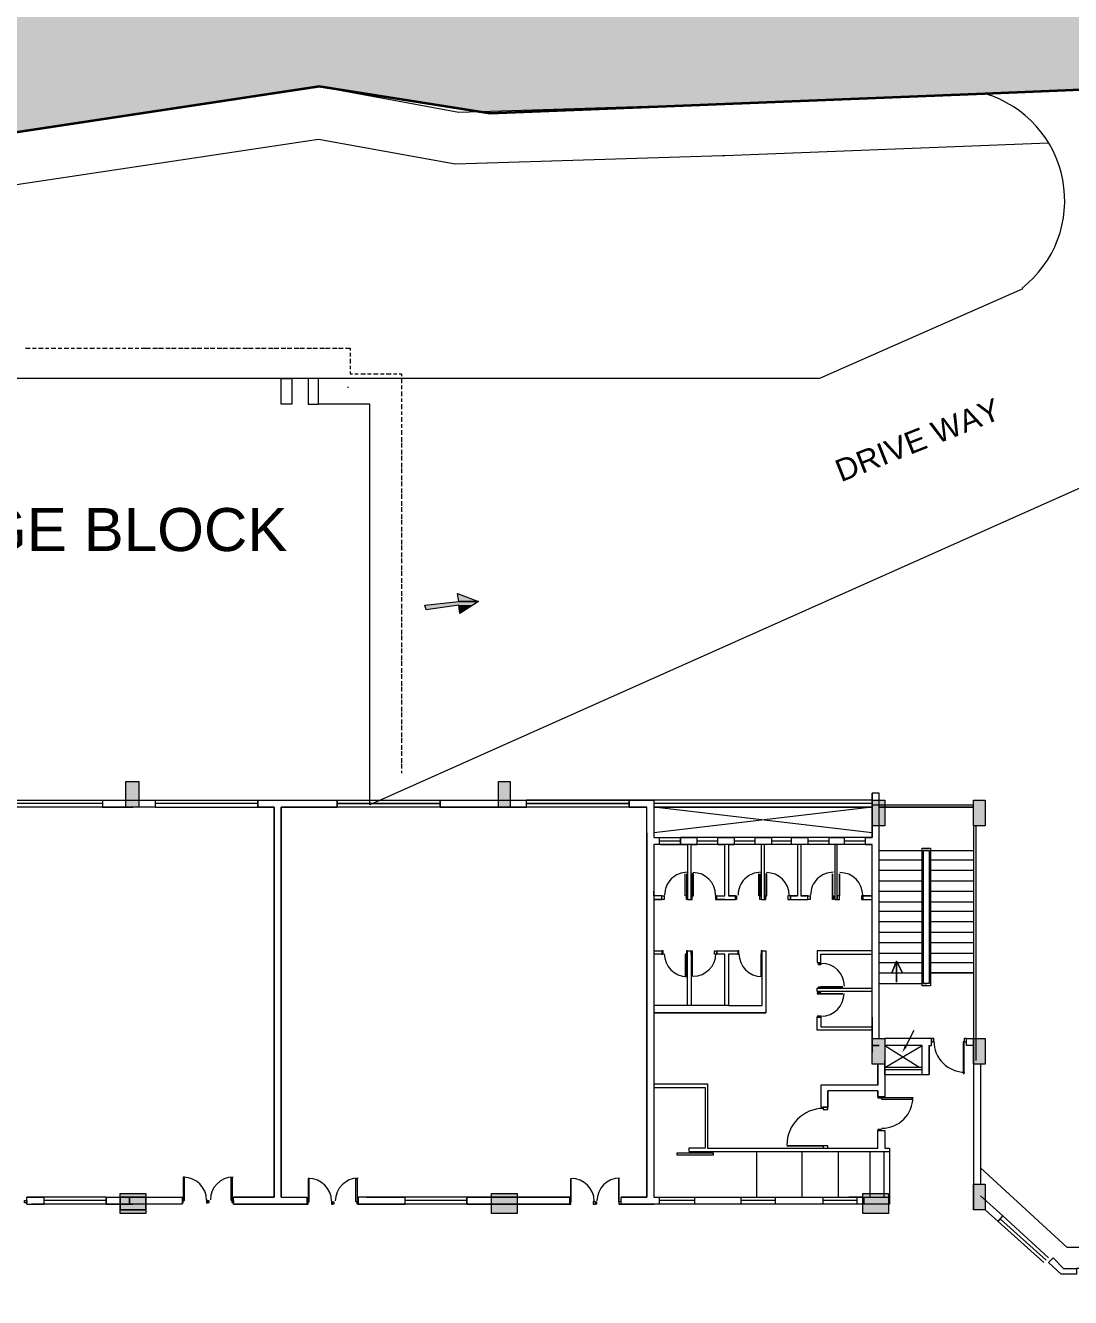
# Model space of a CAD drawing. Header units: inches. Extents: x 1969 to 240164, y 1364 to 46451.
# Drawn here: x 25267 to 28318, y 20214 to 23928 of the extents above; entities that cross this region are included whole.
import ezdxf

# ---------------------------------------------------------------- set-up
doc = ezdxf.new("R2010")
doc.units = ezdxf.units.IN
doc.header["$MEASUREMENT"] = 0
for name, color, linetype in [('PDF_0', 7, 'Continuous'), ('PDF_foot path', 7, 'Continuous'), ('PDF_HAT', 7, 'Continuous'), ('PDF_INTERNAL ROAD', 7, 'Continuous'), ('PDF_TEXT', 7, 'Continuous'), ('PDF_thin ha', 7, 'Continuous'), ('PDF_TXT', 7, 'Continuous'), ('PDF_Wall', 7, 'Continuous')]:
    doc.layers.add(name, color=color, linetype=linetype)
doc.styles.add('PDF Swiss721BT-LightExtended', font='arial.ttf')

msp = doc.modelspace()

# ---------------------------------------------------------------- hatches: boundary and pattern name
at = {"true_color": 0xfecc66}
h = msp.add_hatch(color=31, dxfattribs=at)
h.dxf.hatch_style = 1
h.paths.add_polyline_path([(40008.3, 27445.2), (39953.1, 27576.4), (40565.8, 27834.4), (40621, 27703.3)])
h.paths.add_polyline_path([(40577.6, 27598.8), (40632.8, 27467.6), (40233.2, 27299.2), (40178, 27430.4)])
edge = h.paths.add_edge_path()
edge.add_line((23706.6, 23889.3), (23706.6, 23685.7))
edge.add_line((23706.6, 23685.7), (21592.3, 23685.7))
edge.add_arc((21564.1, 23607.1), 83.5, 70.25, 109.75)
edge.add_line((21535.9, 23685.7), (21474.3, 23685.7))
edge.add_line((21474.3, 23685.7), (21474.3, 23889.3))
edge.add_line((21474.3, 23889.3), (23706.6, 23889.3))
h.paths.add_polyline_path([(40196.6, 27136.6), (40128.6, 27004), (40083.8, 26760.5), (40108.3, 26579.1), (40179.2, 26411.1), (44054.9, 22879.7), (47494.3, 21707.1), (47774.4, 21648.7), (48167.3, 21655.3), (48593.7, 21785.4), (48790.3, 21898.1), (49229.2, 22267.9), (50678.1, 23493.2), (50859.2, 23699.7), (50983, 23900), (51090.8, 24169.8), (51148, 24487.9), (51993.8, 24488.6), (52290.4, 24048.9), (50849.8, 22717.9), (50714.5, 22526.6), (50622.5, 22254.5), (50606.5, 21925.5), (50606.5, 20998.1), (50696.2, 20675.3), (50766.7, 20544.7), (50964.4, 20319.7), (51058.4, 20250.3), (51196.7, 20206.5), (51389.7, 20233.1), (51523.7, 20325.3), (51622.3, 20503.8), (51622.3, 20773.7), (53221, 20773.7), (53221, 20166.3), (53323.2, 20166.3), (53323.2, 19249.4), (51850.7, 19249.4), (48876.6, 20483.8), (45963.5, 21489.1), (43693.6, 22262.7), (41571.7, 24195.4), (39950.9, 25674.8), (39044.1, 26554.3), (38079.5, 27215.6), (35857, 26162.3), (34994.2, 24093.5), (32860.7, 23926.1), (31214.3, 23858), (28068.1, 23728.3), (26623.6, 23670.7), (26125.1, 23748.9), (24768.5, 23544.4), (23827.6, 23544.4), (23273.3, 23447.3), (21482.5, 23346.7), (20701.9, 23346.7), (19975.8, 23179.6), (18647.9, 23098.7), (18526, 23021.2), (18458.9, 22934.2), (16811.9, 22382), (14065.1, 22382), (10291.7, 22150.2), (10399.9, 23009.2), (14054.9, 23234.2), (16268.8, 23125.1), (16401.4, 23136.9), (16539.8, 23172.8), (17389.5, 23514.9), (18148.7, 23728.4), (18898.7, 23820.5), (19842.9, 23871.6), (20739.4, 24014.8), (22123.3, 24079.5), (22770.9, 24079.5), (23779.9, 24246.6), (24703.7, 24246.6), (25375.2, 24342), (26135.3, 24457.9), (26581.9, 24376.1), (27205.7, 24393.1), (34200.4, 24679.5), (34926.4, 26329.3), (38395.3, 28029.7), (39197.5, 27689.4), (39688.1, 27614.9), (39863, 27631.6), (40107.6, 27695.3), (40153.2, 27713), (40296.7, 27791.6), (40552.7, 27873.4), (40725.6, 27893.1), (40799.6, 27443.2), (40565.9, 27413.6), (40402.5, 27338.4), (40299.1, 27258.4)])

# ---------------------------------------------------------------- linework, layer by layer
at = {"lineweight": 35}
msp.add_lwpolyline([(38079.5, 27215.6), (35857, 26162.3), (34994.2, 24093.5), (32860.7, 23926.1), (31214.3, 23858), (28068.1, 23728.3), (26623.6, 23670.7), (26125.1, 23748.9), (24768.5, 23544.4), (23827.6, 23544.4), (23273.3, 23447.3), (21482.5, 23346.7), (20701.9, 23346.7), (19975.8, 23179.6), (18647.9, 23098.7), (18526, 23021.2), (18458.9, 22934.2), (16811.9, 22382), (14065.1, 22382), (10291.7, 22150.2), (10397.3, 22988.8)], dxfattribs=at)
msp.add_lwpolyline([(38081, 27215.2), (35858.5, 26161.9), (34995.7, 24093.1), (32862.3, 23925.8), (31215.9, 23857.6), (28069.6, 23727.9), (26625.2, 23670.3), (26126.6, 23748.5), (24770, 23544), (23829.2, 23544), (23274.9, 23446.9), (21484, 23346.3), (20703.4, 23346.3), (19977.3, 23179.3), (18649.5, 23098.3), (18527.5, 23020.8), (18460.5, 22933.9), (16813.4, 22381.7), (14066.6, 22381.7), (10293.2, 22149.9), (10398.9, 22988.4)])
at = {"layer": 'PDF_0', "lineweight": 0}
for points in [[(27963.9, 23574.7), (27963.9, 23574.7)], [(26208.5, 22872.5), (26208.5, 22869.1)], [(25035.9, 21665.8), (25192.7, 21665.8), (25492.6, 21665.8), (25646, 21665.8), (25946, 21665.8), (25946, 21645.4), (25952.8, 21645.4)], [(25492.6, 21665.8), (25492.6, 21645.4), (25192.7, 21645.4), (25104, 21645.4), (25192.7, 21645.4), (25104, 21645.4)], [(25492.6, 21655.6), (25192.7, 21655.6)], [(25646, 21665.8), (25646, 21645.4), (25946, 21645.4), (25946, 21665.8), (26177.8, 21665.8), (26477.7, 21665.8), (26682.3, 21665.8)], [(25946, 21655.6), (25646, 21655.6)], [(26177.8, 21665.8), (26177.8, 21645.4), (26014.2, 21645.4), (26014.2, 20506.9), (26089.2, 20506.9), (26089.2, 20486.4), (25874.4, 20486.4), (26089.2, 20486.4), (25874.4, 20486.4), (26089.2, 20486.4), (25874.4, 20486.4), (25874.4, 20506.9), (25993.7, 20506.9), (25993.7, 21645.4), (25946, 21645.4), (25993.7, 21645.4), (25993.7, 20506.9), (25993.7, 21645.4), (25993.7, 20506.9), (25993.7, 21645.4), (25993.7, 20506.9), (25993.7, 21645.4), (25993.7, 20506.9), (25993.7, 21645.4), (25993.7, 20506.9), (25874.4, 20506.9), (25993.7, 20506.9), (25874.4, 20506.9)], [(25946, 21665.8), (25946, 21645.4), (25946, 21665.8), (25952.8, 21665.8)], [(26014.2, 21645.4), (26014.2, 20506.9), (26014.2, 21645.4), (26014.2, 20506.9), (26014.2, 21645.4), (26177.8, 21645.4), (26014.2, 21645.4), (26177.8, 21645.4), (26177.8, 21665.8), (26477.7, 21665.8), (26477.7, 21645.4), (26477.7, 21665.8), (26477.7, 21645.4), (26477.7, 21665.8), (26730, 21665.8), (27030, 21665.8), (27101.5, 21665.8), (27101.5, 21556.7), (27118.6, 21556.7), (27179.9, 21556.7)], [(26730, 21645.4), (26730, 21665.8)], [(26730, 21645.4), (26730, 21665.8)], [(27030, 21665.8), (26730, 21665.8)], [(26730, 21645.4), (26730, 21665.8)], [(26730, 21645.4), (26730, 21665.8)], [(27070.9, 21665.8), (27030, 21665.8), (27101.5, 21665.8), (27030, 21665.8), (27101.5, 21665.8), (27030, 21665.8), (27033.4, 21665.8)], [(27030, 21645.4), (27030, 21665.8)], [(27030, 21645.4), (27030, 21665.8)], [(27030, 21645.4), (27030, 21665.8)], [(27030, 21645.4), (27030, 21665.8)], [(27030, 21645.4), (27030, 21665.8)], [(27030, 21645.4), (27030, 21665.8)], [(27759.4, 21590.8), (27759.4, 21686.3), (27739, 21686.3), (27739, 21590.8), (27739, 21665.8), (27101.5, 21665.8)], [(27739, 21655.6), (27101.5, 21655.6)], [(27739, 21665.8), (27739, 21590.8), (27739, 21686.3)], [(27739, 21652.2), (27759.4, 21652.2), (28035.5, 21652.2)], [(25646, 21645.4), (25492.6, 21645.4), (25581.3, 21645.4)], [(26477.7, 21645.4), (26177.8, 21645.4)], [(26477.7, 21645.4), (26177.8, 21645.4)], [(26477.7, 21645.4), (26730, 21645.4)], [(26477.7, 21645.4), (26730, 21645.4)], [(26477.7, 21645.4), (26730, 21645.4)], [(26477.7, 21645.4), (26730, 21645.4)], [(26477.7, 21645.4), (26730, 21645.4)], [(26477.7, 21645.4), (26730, 21645.4)], [(27030, 21645.4), (26730, 21645.4)], [(27030, 21645.4), (26730, 21645.4)], [(27030, 21645.4), (27070.9, 21645.4)], [(27030, 21645.4), (27070.9, 21645.4)], [(27030, 21645.4), (27081.1, 21645.4)], [(27030, 21645.4), (27081.1, 21645.4)], [(27030, 21645.4), (27081.1, 21645.4)], [(27030, 21645.4), (27081.1, 21645.4)], [(27030, 21645.4), (27081.1, 21645.4)], [(27030, 21645.4), (27081.1, 21645.4)], [(27030, 21645.4), (27081.1, 21645.4)], [(27030, 21645.4), (27081.1, 21645.4)], [(27030, 21645.4), (27033.4, 21645.4)], [(27036.8, 21645.4), (27081.1, 21645.4)], [(27036.8, 21645.4), (27081.1, 21645.4)], [(27036.8, 21645.4), (27081.1, 21645.4)], [(27036.8, 21645.4), (27081.1, 21645.4)], [(27036.8, 21645.4), (27081.1, 21645.4)], [(27036.8, 21645.4), (27081.1, 21645.4)], [(27036.8, 21645.4), (27081.1, 21645.4)], [(27036.8, 21645.4), (27081.1, 21645.4)], [(27036.8, 21645.4), (27081.1, 21645.4)], [(27036.8, 21645.4), (27081.1, 21645.4)], [(27036.8, 21645.4), (27081.1, 21645.4)], [(27036.8, 21645.4), (27081.1, 21645.4)], [(27036.8, 21645.4), (27081.1, 21645.4)], [(27036.8, 21645.4), (27081.1, 21645.4)], [(27036.8, 21645.4), (27081.1, 21645.4)], [(27036.8, 21645.4), (27081.1, 21645.4)], [(27036.8, 21645.4), (27081.1, 21645.4)], [(27036.8, 21645.4), (27081.1, 21645.4)], [(27036.8, 21645.4), (27081.1, 21645.4)], [(27036.8, 21645.4), (27081.1, 21645.4)], [(27036.8, 21645.4), (27081.1, 21645.4)], [(27036.8, 21645.4), (27081.1, 21645.4)], [(27036.8, 21645.4), (27081.1, 21645.4)], [(27036.8, 21645.4), (27081.1, 21645.4)], [(27036.8, 21645.4), (27081.1, 21645.4)], [(27036.8, 21645.4), (27081.1, 21645.4)], [(27036.8, 21645.4), (27081.1, 21645.4)], [(27036.8, 21645.4), (27081.1, 21645.4)], [(27081.1, 20506.9), (27081.1, 21645.4)], [(27101.5, 21645.4), (27725.3, 21645.4)], [(27739, 21570.4), (27101.5, 21645.4), (27725.3, 21645.4), (27101.5, 21645.4), (27725.3, 21645.4), (27101.5, 21645.4), (27725.3, 21645.4), (27101.5, 21645.4), (27739, 21645.4), (27101.5, 21645.4), (27739, 21645.4), (27101.5, 21645.4), (27725.3, 21645.4), (27101.5, 21645.4), (27725.3, 21645.4), (27101.5, 21645.4), (27725.3, 21645.4), (27101.5, 21645.4), (27739, 21645.4), (27101.5, 21645.4), (27725.3, 21645.4), (27101.5, 21645.4), (27725.3, 21645.4), (27101.5, 21645.4), (27725.3, 21645.4), (27101.5, 21645.4), (27739, 21645.4), (27739, 21556.7), (27718.5, 21556.7), (27739, 21556.7), (27739, 21645.4), (27101.5, 21570.4)], [(27101.5, 21645.4), (27725.3, 21645.4)], [(27101.5, 21645.4), (27725.3, 21645.4)], [(27101.5, 21645.4), (27725.3, 21645.4)], [(27759.4, 20970.4), (27759.4, 21645.4), (28035.5, 21645.4), (27759.4, 21645.4), (28035.5, 21645.4)], [(28035.5, 21590.8), (28035.5, 20905.7), (28035.5, 20469.4)], [(28042.3, 21590.8), (28042.3, 20905.7)], [(27081.1, 21570.4), (27081.1, 20506.9)], [(27081.1, 20506.9), (27081.1, 21570.4)], [(27081.1, 20506.9), (27081.1, 21570.4)], [(27081.1, 20506.9), (27081.1, 21570.4)], [(27081.1, 21570.4), (27081.1, 20506.9)], [(27081.1, 20506.9), (27081.1, 21570.4)], [(27081.1, 20506.9), (27081.1, 21570.4)], [(27081.1, 20506.9), (27081.1, 21570.4)], [(27081.1, 21570.4), (27081.1, 20653.4)], [(27081.1, 20653.4), (27081.1, 21570.4)], [(27081.1, 20653.4), (27081.1, 21570.4)], [(27081.1, 20653.4), (27081.1, 21570.4)], [(27081.1, 20506.9), (27081.1, 21570.4)], [(27081.1, 20506.9), (27081.1, 21570.4)], [(27081.1, 21570.4), (27081.1, 20506.9)], [(27081.1, 20506.9), (27081.1, 21570.4)], [(27721.9, 21556.7), (27718.5, 21556.7), (27718.5, 21536.3), (27118.6, 21536.3), (27101.5, 21536.3), (27101.5, 20506.9), (27664, 20506.9)], [(27122, 21536.3), (27179.9, 21536.3), (27118.6, 21536.3), (27118.6, 21556.7)], [(27179.9, 21546.5), (27118.6, 21546.5)], [(27289, 21556.7), (27227.7, 21556.7), (27179.9, 21556.7), (27227.7, 21556.7), (27179.9, 21556.7), (27227.7, 21556.7), (27227.7, 21536.3), (27210.6, 21536.3), (27227.7, 21536.3)], [(27179.9, 21556.7), (27179.9, 21556.7)], [(27179.9, 21556.7), (27179.9, 21556.7)], [(27289, 21546.5), (27227.7, 21546.5)], [(27289, 21536.3), (27289, 21556.7), (27292.4, 21556.7)], [(27398.1, 21556.7), (27336.7, 21556.7)], [(27336.7, 21556.7), (27336.7, 21536.3)], [(27398.1, 21546.5), (27336.7, 21546.5)], [(27398.1, 21536.3), (27398.1, 21556.7), (27401.5, 21556.7)], [(27503.8, 21556.7), (27445.8, 21556.7), (27445.8, 21536.3)], [(27503.8, 21546.5), (27445.8, 21546.5)], [(27503.8, 21536.3), (27503.8, 21556.7), (27507.2, 21556.7)], [(27612.8, 21556.7), (27551.5, 21556.7)], [(27551.5, 21556.7), (27551.5, 21536.3)], [(27612.8, 21546.5), (27551.5, 21546.5)], [(27612.8, 21556.7), (27612.8, 21556.7)], [(27612.8, 21556.7), (27612.8, 21536.3)], [(27718.5, 21556.7), (27657.2, 21556.7), (27657.2, 21536.3)], [(27718.5, 21546.5), (27657.2, 21546.5)], [(27122, 21532.9), (27122, 21532.9)], [(27200.4, 21536.3), (27200.4, 21376.1), (27210.6, 21376.1), (27210.6, 21536.3)], [(27309.5, 21376.1), (27285.6, 21376.1), (27285.6, 21386.3), (27309.5, 21386.3), (27309.5, 21536.3)], [(27319.7, 21536.3), (27319.7, 21386.3)], [(27415.1, 21536.3), (27415.1, 21376.1), (27425.4, 21376.1), (27425.4, 21536.3)], [(27520.8, 21536.3), (27520.8, 21386.3)], [(27531, 21536.3), (27531, 21386.3)], [(27629.9, 21536.3), (27629.9, 21376.1), (27636.7, 21376.1), (27636.7, 21536.3)], [(27739, 20929.5), (27739, 21536.3)], [(27759.4, 21519.2), (27885.5, 21519.2)], [(27906, 21519.2), (27889, 21519.2), (27906, 21519.2), (27889, 21519.2), (27906, 21519.2), (27906, 21130.7), (27889, 21130.7), (27899.2, 21130.7)], [(27906, 21130.7), (27889, 21130.7), (27889, 21519.2)], [(27909.4, 21519.2), (28035.5, 21519.2)], [(27759.4, 21492), (27885.5, 21492)], [(27906, 21492), (27906, 21492)], [(27909.4, 21492), (28035.5, 21492)], [(27197, 21451.1), (27197, 21386.3), (27193.6, 21386.3), (27193.6, 21451.1)], [(27411.7, 21451.1), (27411.7, 21386.3), (27408.3, 21386.3), (27408.3, 21451.1)], [(27643.5, 21386.3), (27643.5, 21451.1), (27643.5, 21386.3)], [(27759.4, 21461.3), (27885.5, 21461.3)], [(27759.4, 21430.6), (27885.5, 21430.6)], [(27889, 21461.3), (27889, 21461.3)], [(27889, 21430.6), (27889, 21430.6)], [(27906, 21461.3), (27906, 21461.3)], [(27906, 21430.6), (27906, 21430.6)], [(27909.4, 21461.3), (28035.5, 21461.3)], [(27909.4, 21430.6), (28035.5, 21430.6)], [(27125.4, 21376.1), (27101.5, 21376.1), (27125.4, 21376.1), (27125.4, 21386.3), (27132.2, 21386.3), (27132.2, 21376.1), (27125.4, 21376.1), (27125.4, 21386.3), (27101.5, 21386.3), (27101.5, 21399.9)], [(27759.4, 21399.9), (27885.5, 21399.9)], [(27889, 21399.9), (27889, 21399.9)], [(27906, 21399.9), (27906, 21399.9)], [(27909.4, 21399.9), (28035.5, 21399.9)], [(27285.6, 21376.1), (27340.2, 21376.1), (27340.2, 21386.3)], [(27500.4, 21386.3), (27500.4, 21376.1), (27551.5, 21376.1), (27551.5, 21386.3)], [(27623.1, 21386.3), (27623.1, 21386.3)], [(27643.5, 21386.3), (27643.5, 21386.3)], [(27711.7, 21386.3), (27711.7, 21376.1), (27739, 21376.1)], [(27759.4, 21369.3), (27885.5, 21369.3)], [(27889, 21369.3), (27889, 21369.3)], [(27906, 21369.3), (27906, 21369.3)], [(27909.4, 21369.3), (28035.5, 21369.3)], [(27759.4, 21342), (27885.5, 21342)], [(27889, 21342), (27889, 21342)], [(27906, 21342), (27906, 21342)], [(27909.4, 21342), (28035.5, 21342)], [(27759.4, 21311.3), (27885.5, 21311.3)], [(27759.4, 21280.6), (27885.5, 21280.6)], [(27889, 21311.3), (27889, 21311.3)], [(27889, 21280.6), (27889, 21280.6)], [(27906, 21311.3), (27906, 21311.3)], [(27906, 21280.6), (27906, 21280.6)], [(27909.4, 21311.3), (28035.5, 21311.3)], [(27909.4, 21280.6), (28035.5, 21280.6)], [(27759.4, 21250), (27885.5, 21250)], [(27889, 21250), (27889, 21250)], [(27906, 21250), (27906, 21250)], [(27909.4, 21250), (28035.5, 21250)], [(27101.5, 21226.1), (27125.4, 21226.1), (27125.4, 21215.9), (27101.5, 21215.9)], [(27200.4, 21065.9), (27200.4, 21226.1), (27210.6, 21226.1), (27210.6, 21065.9)], [(27214, 21215.9), (27214, 21215.9)], [(27309.5, 21065.9), (27309.5, 21215.9), (27285.6, 21215.9), (27285.6, 21226.1), (27319.7, 21226.1)], [(27309.5, 21226.1), (27347, 21226.1), (27347, 21215.9), (27319.7, 21215.9), (27319.7, 21065.9), (27418.6, 21065.9), (27418.6, 21226.1), (27428.8, 21226.1), (27428.8, 21045.4)], [(27415.1, 21215.9), (27415.1, 21215.9)], [(27415.1, 21215.9), (27415.1, 21151.1), (27415.1, 21215.9)], [(27739, 21226.1), (27578.8, 21226.1), (27578.8, 21192), (27589, 21192), (27589, 21215.9), (27739, 21215.9)], [(27759.4, 21219.3), (27885.5, 21219.3)], [(27889, 21219.3), (27889, 21219.3)], [(27906, 21219.3), (27906, 21219.3)], [(27909.4, 21219.3), (28035.5, 21219.3)], [(27759.4, 21192), (27885.5, 21192)], [(27889, 21192), (27889, 21192)], [(27906, 21192), (27906, 21192)], [(27909.4, 21192), (28035.5, 21192)], [(27759.4, 21161.3), (27885.5, 21161.3)], [(27889, 21161.3), (27889, 21161.3)], [(27906, 21161.3), (27906, 21161.3)], [(27906, 21161.3), (27906, 21161.3)], [(27739, 21106.8), (27578.8, 21106.8), (27578.8, 21117), (27739, 21117)], [(27589, 21120.4), (27589, 21120.4)], [(27589, 21100), (27589, 21100)], [(27589, 21100), (27653.8, 21100), (27589, 21100)], [(27759.4, 21130.7), (27885.5, 21130.7)], [(27889, 21130.7), (27889, 21130.7)], [(27319.7, 21065.9), (27101.5, 21065.9)], [(27739, 20994.3), (27578.8, 20994.3), (27578.8, 21031.8), (27589, 21031.8), (27589, 21004.5), (27739, 21004.5)], [(27739, 20929.5), (27739, 21031.8)], [(27837.8, 20946.6), (27861.7, 20994.3)], [(27759.4, 20950), (27739, 20950)], [(27906, 20950), (27906, 20864.8), (27906, 20950), (27912.8, 20950), (27912.8, 20970.4), (27885.5, 20970.4), (27776.5, 20970.4), (27776.5, 20864.8), (27906, 20864.8)], [(27885.5, 20864.8), (27885.5, 20950), (27776.5, 20950), (27878.7, 20885.2)], [(27885.5, 20885.2), (27776.5, 20885.2), (27885.5, 20950)], [(28035.5, 20950), (28015.1, 20950), (28015.1, 20970.4), (28069.6, 20970.4)], [(27756, 20895.5), (27756, 20834.1), (27589, 20834.1), (27589, 20769.3), (27609.4, 20769.3), (27609.4, 20817.1)], [(27885.5, 20878.4), (27776.5, 20878.4), (27776.5, 20800), (27756, 20800), (27756, 20817.1), (27609.4, 20817.1), (27609.4, 20769.3)], [(28056, 20895.5), (28056, 20544.4)], [(27101.5, 20837.5), (27258.3, 20837.5), (27258.3, 20650), (27756, 20650), (27756, 20701.2), (27776.5, 20701.2), (27776.5, 20650), (27790.1, 20650), (27790.1, 20639.8), (27790.1, 20506.9), (27790.1, 20486.4), (27081.1, 20486.4)], [(27101.5, 20827.3), (27251.5, 20827.3), (27251.5, 20650), (27203.8, 20650), (27203.8, 20639.8), (27790.1, 20639.8)], [(27081.1, 20653.4), (27081.1, 20506.9)], [(27081.1, 20653.4), (27081.1, 20506.9)], [(27595.8, 20656.8), (27490.1, 20656.8), (27595.8, 20656.8)], [(27595.8, 20656.8), (27595.8, 20656.8)], [(27776.5, 20667.1), (27776.5, 20656.8)], [(27401.5, 20639.8), (27401.5, 20506.9)], [(27534.4, 20639.8), (27534.4, 20506.9)], [(27640.1, 20639.8), (27640.1, 20506.9)], [(27732.2, 20639.8), (27732.2, 20506.9)], [(27773.1, 20639.8), (27773.1, 20506.9)], [(28485.5, 20561.4), (28485.5, 20360.3), (28308.2, 20360.3), (28056, 20592.1)], [(26859.5, 20493.2), (26859.5, 20561.4), (26859.5, 20493.2)], [(25271.1, 20506.9), (25322.2, 20506.9)], [(25271.1, 20486.4), (25271.1, 20506.9)], [(25322.2, 20486.4), (25322.2, 20506.9)], [(25502.9, 20506.9), (25322.2, 20506.9)], [(25502.9, 20506.9), (25502.9, 20486.4), (25502.9, 20506.9), (25724.4, 20506.9), (25724.4, 20486.4), (25502.9, 20486.4), (25543.8, 20486.4)], [(26859.5, 20506.9), (26556.1, 20506.9), (26856.1, 20506.9), (26856.1, 20486.4), (26556.1, 20486.4), (26856.1, 20486.4), (26556.1, 20486.4), (26856.1, 20486.4), (26556.1, 20486.4), (26856.1, 20486.4), (26556.1, 20486.4), (26556.1, 20506.9), (26556.1, 20486.4), (26375.5, 20486.4), (26375.5, 20506.9), (26239.1, 20506.9), (26239.1, 20486.4), (26375.5, 20486.4), (26239.1, 20486.4), (26375.5, 20486.4), (26239.1, 20486.4), (26375.5, 20486.4)], [(26556.1, 20506.9), (26375.5, 20506.9)], [(27006.1, 20486.4), (27006.1, 20493.2), (26999.3, 20493.2), (26999.3, 20486.4), (27006.1, 20486.4), (27006.1, 20506.9), (27081.1, 20506.9), (27006.1, 20506.9), (27070.9, 20506.9)], [(27101.5, 20506.9), (27251.5, 20506.9)], [(27268.6, 20506.9), (27790.1, 20506.9)], [(27670.8, 20506.9), (27711.7, 20506.9)], [(27715.1, 20506.9), (27715.1, 20486.4)], [(28253.7, 20329.6), (28120.7, 20452.3), (28056, 20510.3)], [(25271.1, 20486.4), (25322.2, 20486.4)], [(25502.9, 20496.6), (25322.2, 20496.6)], [(25502.9, 20486.4), (25322.2, 20486.4)], [(26556.1, 20496.6), (26375.5, 20496.6)], [(26702.7, 20486.4), (26856.1, 20486.4)], [(26702.7, 20486.4), (26856.1, 20486.4)], [(26859.5, 20493.2), (26859.5, 20493.2)], [(26999.3, 20493.2), (26999.3, 20493.2)], [(27006.1, 20486.4), (27070.9, 20486.4)], [(27006.1, 20486.4), (27101.5, 20486.4)], [(27006.1, 20486.4), (27101.5, 20486.4)], [(27006.1, 20486.4), (27101.5, 20486.4)], [(27711.7, 20486.4), (27070.9, 20486.4)], [(27220.8, 20496.6), (27118.6, 20496.6)], [(27456, 20496.6), (27357.2, 20496.6)], [(27694.7, 20496.6), (27595.8, 20496.6)], [(28240, 20316), (28107.1, 20435.3), (28069.6, 20469.4)], [(28107.1, 20435.3), (28120.7, 20452.3)], [(28246.9, 20322.8), (28113.9, 20442.1)], [(28516.2, 20298.9), (28335.5, 20298.9), (28335.5, 20281.9), (28291.2, 20281.9), (28253.7, 20316), (28267.3, 20329.6), (28298, 20298.9), (28335.5, 20298.9)]]:
    msp.add_lwpolyline(points, dxfattribs=at)
for points in [[(25598.3, 21645.4), (25560.8, 21645.4), (25560.8, 21720.4), (25598.3, 21720.4)], [(26682.3, 21645.4), (26648.2, 21645.4), (26648.2, 21720.4), (26682.3, 21720.4)], [(26177.8, 21655.6), (26477.7, 21655.6)], [(26730, 21655.6), (27030, 21655.6)], [(27030, 21665.8), (27030, 21645.4)], [(27739, 21686.3), (27739, 21590.8), (27739, 21665.8), (27739, 21590.8)], [(27739, 21686.3), (27739, 21590.8), (27739, 21665.8), (27739, 21590.8)], [(27776.5, 21590.8), (27739, 21590.8), (27739, 21665.8), (27776.5, 21665.8)], [(28069.6, 21590.8), (28035.5, 21590.8), (28035.5, 21665.8), (28069.6, 21665.8)], [(25581.3, 21645.4), (25492.6, 21645.4)], [(25993.7, 21645.4), (25946, 21645.4)], [(26730, 21645.4), (26477.7, 21645.4)], [(27081.1, 21645.4), (27030, 21645.4)], [(27081.1, 21645.4), (27030, 21645.4)], [(27070.9, 21645.4), (27030, 21645.4)], [(27081.1, 21645.4), (27036.8, 21645.4)], [(27081.1, 21645.4), (27036.8, 21645.4)], [(27725.3, 21645.4), (27101.5, 21645.4)], [(27081.1, 21570.4), (27081.1, 20653.4)], [(27081.1, 21570.4), (27081.1, 20653.4)], [(27081.1, 21570.4), (27081.1, 20506.9)], [(27179.9, 21536.3), (27179.9, 21556.7)], [(27336.7, 21556.7), (27289, 21556.7)], [(27336.7, 21556.7), (27289, 21556.7)], [(27445.8, 21556.7), (27398.1, 21556.7)], [(27445.8, 21556.7), (27398.1, 21556.7)], [(27551.5, 21556.7), (27503.8, 21556.7)], [(27551.5, 21556.7), (27503.8, 21556.7)], [(27657.2, 21556.7), (27612.8, 21556.7)], [(27657.2, 21556.7), (27612.8, 21556.7)], [(27739, 21556.7), (27718.5, 21556.7)], [(27200.4, 21536.3), (27179.9, 21536.3)], [(27309.5, 21536.3), (27289, 21536.3)], [(27336.7, 21536.3), (27319.7, 21536.3)], [(27739, 21536.3), (27718.5, 21536.3)], [(27885.5, 21526.1), (27909.4, 21526.1), (27909.4, 21123.8), (27885.5, 21123.8)], [(27889, 21519.2), (27906, 21519.2)], [(27214, 21386.3), (27217.4, 21386.3), (27217.4, 21451.1), (27214, 21451.1)], [(27428.8, 21386.3), (27432.2, 21386.3), (27432.2, 21451.1), (27428.8, 21451.1)], [(27623.1, 21386.3), (27623.1, 21451.1)], [(27200.4, 21376.1), (27197, 21376.1), (27197, 21386.3), (27200.4, 21386.3)], [(27210.6, 21376.1), (27214, 21376.1), (27214, 21386.3), (27210.6, 21386.3)], [(27282.2, 21376.1), (27285.6, 21376.1), (27285.6, 21386.3), (27282.2, 21386.3)], [(27343.6, 21376.1), (27340.2, 21376.1), (27340.2, 21386.3), (27319.7, 21386.3), (27340.2, 21386.3), (27343.6, 21386.3)], [(27415.1, 21376.1), (27411.7, 21376.1), (27411.7, 21386.3), (27415.1, 21386.3)], [(27425.4, 21376.1), (27428.8, 21376.1), (27428.8, 21386.3), (27425.4, 21386.3)], [(27493.5, 21376.1), (27500.4, 21376.1), (27500.4, 21386.3), (27493.5, 21386.3)], [(27520.8, 21386.3), (27500.4, 21386.3)], [(27551.5, 21376.1), (27551.5, 21386.3), (27531, 21386.3), (27551.5, 21386.3), (27558.3, 21386.3), (27558.3, 21376.1)], [(27626.5, 21376.1), (27623.1, 21376.1), (27623.1, 21386.3), (27626.5, 21386.3)], [(27636.7, 21376.1), (27643.5, 21376.1), (27643.5, 21386.3), (27636.7, 21386.3)], [(27708.3, 21376.1), (27711.7, 21376.1), (27711.7, 21386.3), (27708.3, 21386.3)], [(27739, 21386.3), (27711.7, 21386.3)], [(27128.8, 21226.1), (27125.4, 21226.1), (27125.4, 21215.9), (27128.8, 21215.9)], [(27197, 21215.9), (27193.6, 21215.9), (27193.6, 21151.1), (27197, 21151.1)], [(27200.4, 21226.1), (27197, 21226.1), (27197, 21215.9), (27200.4, 21215.9)], [(27210.6, 21226.1), (27214, 21226.1), (27214, 21215.9), (27210.6, 21215.9)], [(27214, 21215.9), (27214, 21151.1)], [(27278.8, 21226.1), (27285.6, 21226.1), (27285.6, 21215.9), (27278.8, 21215.9)], [(27350.4, 21226.1), (27347, 21226.1), (27347, 21215.9), (27350.4, 21215.9)], [(27418.6, 21226.1), (27415.1, 21226.1), (27415.1, 21215.9), (27418.6, 21215.9)], [(27582.2, 21185.2), (27582.2, 21188.6), (27589, 21188.6), (27589, 21185.2)], [(27810.6, 21195.4), (27810.6, 21134.1), (27810.6, 21195.4), (27796.9, 21161.3), (27810.6, 21195.4), (27827.6, 21161.3)], [(28035.5, 21161.3), (27909.4, 21161.3)], [(27578.8, 21103.4), (27578.8, 21100), (27589, 21100), (27589, 21103.4)], [(27582.2, 21117), (27582.2, 21120.4), (27589, 21120.4), (27589, 21117)], [(27589, 21120.4), (27653.8, 21120.4)], [(27101.5, 21045.4), (27428.8, 21045.4)], [(27578.8, 21035.2), (27578.8, 21031.8), (27589, 21031.8), (27589, 21035.2)], [(27739, 21031.8), (27739, 20929.5)], [(27776.5, 20895.5), (27739, 20895.5), (27739, 20970.4), (27776.5, 20970.4)], [(27739, 20950), (27759.4, 20950)], [(27919.6, 20970.4), (27912.8, 20970.4), (27912.8, 20960.2), (27919.6, 20960.2)], [(28008.3, 20960.2), (28004.8, 20960.2), (28004.8, 20868.2), (28008.3, 20868.2)], [(28015.1, 20970.4), (28008.3, 20970.4), (28008.3, 20960.2), (28015.1, 20960.2)], [(28069.6, 20895.5), (28035.5, 20895.5), (28035.5, 20970.4), (28069.6, 20970.4)], [(27756, 20895.5), (27756, 20834.1)], [(27776.5, 20864.8), (27776.5, 20905.7)], [(27756, 20817.1), (27756, 20800)], [(27756, 20800), (27756, 20796.6), (27766.2, 20796.6), (27766.2, 20800)], [(27609.4, 20762.5), (27609.4, 20769.3), (27595.8, 20769.3), (27595.8, 20762.5)], [(27766.2, 20796.6), (27766.2, 20793.2), (27854.9, 20793.2), (27854.9, 20796.6)], [(27756, 20704.6), (27756, 20701.2), (27766.2, 20701.2), (27766.2, 20704.6)], [(27609.4, 20650), (27609.4, 20656.8), (27595.8, 20656.8), (27595.8, 20650)], [(27275.4, 20629.6), (27169.7, 20629.6), (27169.7, 20636.4), (27275.4, 20636.4)], [(25727.8, 20496.6), (25731.2, 20496.6), (25731.2, 20564.8), (25727.8, 20564.8)], [(25871, 20496.6), (25867.6, 20496.6), (25867.6, 20564.8), (25871, 20564.8)], [(26092.6, 20493.2), (26096, 20493.2), (26096, 20561.4), (26092.6, 20561.4)], [(26235.7, 20493.2), (26232.3, 20493.2), (26232.3, 20561.4), (26235.7, 20561.4)], [(26999.3, 20493.2), (26999.3, 20561.4)], [(28069.6, 20469.4), (28035.5, 20469.4), (28035.5, 20544.4), (28069.6, 20544.4)], [(25322.2, 20506.9), (25271.1, 20506.9)], [(25543.8, 20506.9), (25543.8, 20486.4), (25560.8, 20486.4), (25543.8, 20486.4), (25543.8, 20506.9), (25543.8, 20469.4), (25543.8, 20506.9), (25618.8, 20506.9), (25543.8, 20506.9), (25560.8, 20506.9), (25543.8, 20506.9), (25560.8, 20506.9), (25543.8, 20506.9), (25581.3, 20506.9), (25605.1, 20506.9), (25581.3, 20506.9)], [(25543.8, 20469.4), (25618.8, 20469.4), (25618.8, 20506.9), (25618.8, 20469.4)], [(25571, 20486.4), (25571, 20506.9)], [(26375.5, 20506.9), (26263, 20506.9)], [(26856.1, 20506.9), (26556.1, 20506.9)], [(27070.9, 20506.9), (27006.1, 20506.9)], [(27220.8, 20486.4), (27118.6, 20486.4), (27118.6, 20506.9), (27220.8, 20506.9)], [(27456, 20486.4), (27357.2, 20486.4), (27357.2, 20506.9), (27456, 20506.9)], [(27694.7, 20486.4), (27595.8, 20486.4), (27595.8, 20506.9), (27694.7, 20506.9)], [(27711.7, 20506.9), (27670.8, 20506.9)], [(25271.1, 20489.8), (25264.2, 20489.8), (25264.2, 20496.6), (25271.1, 20496.6)], [(25322.2, 20486.4), (25284.7, 20486.4)], [(25322.2, 20486.4), (25284.7, 20486.4)], [(25581.3, 20486.4), (25543.8, 20486.4), (25502.9, 20486.4), (25543.8, 20486.4), (25502.9, 20486.4), (25543.8, 20486.4), (25502.9, 20486.4), (25543.8, 20486.4)], [(25543.8, 20486.4), (25502.9, 20486.4)], [(25724.4, 20489.8), (25727.8, 20489.8), (25727.8, 20496.6), (25724.4, 20496.6)], [(25796, 20489.8), (25799.4, 20489.8), (25799.4, 20496.6), (25796, 20496.6)], [(25802.8, 20489.8), (25799.4, 20489.8), (25799.4, 20496.6), (25802.8, 20496.6)], [(25874.4, 20489.8), (25871, 20489.8), (25871, 20496.6), (25874.4, 20496.6)], [(26089.2, 20486.4), (26092.6, 20486.4), (26092.6, 20493.2), (26089.2, 20493.2)], [(26160.7, 20486.4), (26164.1, 20486.4), (26164.1, 20493.2), (26160.7, 20493.2)], [(26167.6, 20486.4), (26164.1, 20486.4), (26164.1, 20493.2), (26167.6, 20493.2)], [(26239.1, 20486.4), (26235.7, 20486.4), (26235.7, 20493.2), (26239.1, 20493.2)], [(26856.1, 20486.4), (26859.5, 20486.4), (26859.5, 20493.2), (26856.1, 20493.2)], [(26924.3, 20486.4), (26931.1, 20486.4), (26931.1, 20493.2), (26924.3, 20493.2)], [(26934.5, 20486.4), (26931.1, 20486.4), (26931.1, 20493.2), (26934.5, 20493.2)], [(27070.9, 20486.4), (27006.1, 20486.4)], [(27070.9, 20486.4), (27006.1, 20486.4)]]:
    msp.add_lwpolyline(points, close=True, dxfattribs=at)
for centre, radius, start, end in [((27199.8, 21388.8), 66.5, 90.0011, 180.0011), ((27215.7, 21388), 66.5, 0.0001, 89.9999), ((27414.5, 21388.8), 66.5, 90.0011, 180.0011), ((27430.5, 21388), 66.5, 0.0001, 89.9999), ((27625.9, 21388.8), 66.5, 90.0011, 180.0011), ((27645.2, 21388), 66.5, 0.0001, 89.9999), ((27198.7, 21217.6), 66.5, 180.0001, 269.9999), ((27216.8, 21218.4), 66.5, 270.0011, 0.0011), ((27416.8, 21217.6), 66.5, 180.0001, 269.9999), ((27591.8, 21122.9), 66.5, 0, 90), ((27590.7, 21101.7), 66.5, 270.0001, 359.9999), ((28010, 20961.9), 90.3, 179.9995, 270.0005), ((27767.9, 20798.3), 90.3, 269.9995, 0.0005), ((27597.5, 20658.5), 107.4, 90, 180), ((25729.5, 20498.3), 66.5, 0.0001, 89.9999), ((25873.7, 20499.1), 66.5, 90, 180), ((26094.3, 20494.9), 66.5, 0.0001, 89.9999), ((26238.5, 20495.7), 66.5, 90, 180), ((26861.2, 20494.9), 66.5, 0.0001, 89.9999), ((27002.1, 20495.7), 66.5, 90, 180)]:
    msp.add_arc(centre, radius, start, end, dxfattribs=at)
at = {"layer": 'PDF_0', "transparency": 33554559}
for points in [[(25598.3, 21720.4), (25560.8, 21720.4), (25598.3, 21645.4)], [(25560.8, 21720.4), (25598.3, 21645.4), (25560.8, 21645.4)], [(26682.3, 21720.4), (26648.2, 21720.4), (26682.3, 21645.4)], [(26648.2, 21720.4), (26682.3, 21645.4), (26648.2, 21645.4)], [(27776.5, 21665.8), (27739, 21665.8), (27776.5, 21590.8)], [(27739, 21665.8), (27776.5, 21590.8), (27739, 21590.8)], [(28069.6, 21665.8), (28035.5, 21665.8), (28069.6, 21590.8)], [(28035.5, 21665.8), (28069.6, 21590.8), (28035.5, 21590.8)], [(27776.5, 20970.4), (27739, 20970.4), (27776.5, 20895.5)], [(27739, 20970.4), (27776.5, 20895.5), (27739, 20895.5)], [(27834.4, 20950), (27827.6, 20929.5), (27841.2, 20946.6)], [(28069.6, 20970.4), (28035.5, 20970.4), (28069.6, 20895.5)], [(28035.5, 20970.4), (28069.6, 20895.5), (28035.5, 20895.5)], [(28069.6, 20544.4), (28035.5, 20544.4), (28069.6, 20469.4)], [(28035.5, 20544.4), (28069.6, 20469.4), (28035.5, 20469.4)], [(25618.8, 20506.9), (25543.8, 20506.9), (25618.8, 20469.4)], [(25543.8, 20506.9), (25618.8, 20469.4), (25543.8, 20469.4)], [(25618.8, 20506.9), (25543.8, 20506.9), (25618.8, 20469.4)], [(25543.8, 20506.9), (25618.8, 20469.4), (25543.8, 20469.4)]]:
    msp.add_solid(points, dxfattribs=at)
at = {"layer": 'PDF_foot path', "lineweight": 0}
msp.add_arc((27975.9, 23416.2), 325.5, 308.1223, 73.2622, dxfattribs=at)
at = {"layer": 'PDF_HAT', "lineweight": 0}
msp.add_lwpolyline([(26273.2, 21652.2), (26273.2, 22821.4), (26123.2, 22821.4), (26123.2, 22896.4), (25526.7, 22896.4), (24439.3, 22896.4), (23842.8, 22896.4), (23842.8, 22821.4), (23692.8, 22821.4), (23692.8, 21652.2)], dxfattribs=at)
at = {"layer": 'PDF_INTERNAL ROAD', "lineweight": 0}
for points in [[(32862.3, 23925.8), (31215.9, 23857.6), (26273.2, 21652.2)], [(27299.2, 23697.4), (26532.3, 23673.6), (26126.6, 23748.5), (24770, 23544), (23829.2, 23544), (23273.6, 23441.8)], [(27302.7, 23697.4), (28069.6, 23728.1)], [(23130.4, 23267.9), (23202, 23278.1), (23842.8, 23394), (24780.2, 23394), (26123.2, 23595.2), (26522.1, 23523.6), (27302.7, 23547.4), (27309.5, 23547.4), (28253.7, 23584.9)], [(28178.7, 23158.8), (27585.6, 22896.4), (26123.2, 22896.4)]]:
    msp.add_lwpolyline(points, dxfattribs=at)
at = {"layer": 'PDF_thin ha', "lineweight": 0}
for points in [[(25618.8, 20459.1), (25543.8, 20459.1), (25543.8, 20517.1), (25618.8, 20517.1)], [(26702.7, 20459.1), (26627.7, 20459.1), (26627.7, 20517.1), (26702.7, 20517.1)], [(27786.7, 20459.1), (27711.7, 20459.1), (27711.7, 20517.1), (27786.7, 20517.1)]]:
    msp.add_lwpolyline(points, close=True, dxfattribs=at)
at = {"layer": 'PDF_thin ha', "transparency": 33554559}
for points in [[(25543.8, 20459.1), (25618.8, 20459.1), (25543.8, 20517.1)], [(25618.8, 20459.1), (25543.8, 20517.1), (25618.8, 20517.1)], [(26627.7, 20459.1), (26702.7, 20459.1), (26627.7, 20517.1)], [(26702.7, 20459.1), (26627.7, 20517.1), (26702.7, 20517.1)], [(27711.7, 20459.1), (27786.7, 20459.1), (27711.7, 20517.1)], [(27786.7, 20459.1), (27711.7, 20517.1), (27786.7, 20517.1)]]:
    msp.add_solid(points, dxfattribs=at)
at = {"layer": 'PDF_TXT', "lineweight": 0}
for points in [[(25267.7, 22985), (25281.3, 22985)], [(25288.1, 22985), (25298.3, 22985)], [(25305.1, 22985), (25318.8, 22985)], [(25325.6, 22985), (25335.8, 22985)], [(25342.6, 22985), (25356.3, 22985)], [(25363.1, 22985), (25373.3, 22985)], [(25380.1, 22985), (25393.8, 22985)], [(25400.6, 22985), (25410.8, 22985)], [(25417.6, 22985), (25431.3, 22985)], [(25438.1, 22985), (25448.3, 22985)], [(25455.1, 22985), (25468.8, 22985)], [(25475.6, 22985), (25485.8, 22985)], [(25492.6, 22985), (25506.3, 22985)], [(25513.1, 22985), (25523.3, 22985)], [(25530.1, 22985), (25543.8, 22985)], [(25550.6, 22985), (25560.8, 22985)], [(25567.6, 22985), (25581.3, 22985)], [(25588.1, 22985), (25598.3, 22985)], [(25605.1, 22985), (25618.8, 22985), (25632.4, 22985)], [(25639.2, 22985), (25652.8, 22985)], [(25656.2, 22985), (25669.9, 22985)], [(25676.7, 22985), (25690.3, 22985)], [(25693.7, 22985), (25707.4, 22985)], [(25714.2, 22985), (25727.8, 22985)], [(25731.2, 22985), (25744.9, 22985)], [(25751.7, 22985), (25765.3, 22985)], [(25768.7, 22985), (25782.4, 22985)], [(25789.2, 22985), (25802.8, 22985)], [(25806.2, 22985), (25819.9, 22985)], [(25826.7, 22985), (25840.3, 22985)], [(25843.7, 22985), (25857.4, 22985)], [(25864.2, 22985), (25877.8, 22985)], [(25881.2, 22985), (25894.9, 22985)], [(25901.7, 22985), (25915.3, 22985)], [(25918.7, 22985), (25932.4, 22985)], [(25939.2, 22985), (25952.8, 22985)], [(25956.2, 22985), (25969.8, 22985)], [(25976.7, 22985), (25990.3, 22985)], [(25993.7, 22985), (26007.3, 22985)], [(26014.2, 22985), (26027.8, 22985)], [(26031.2, 22985), (26044.8, 22985)], [(26051.7, 22985), (26065.3, 22985)], [(26068.7, 22985), (26082.3, 22985)], [(26089.2, 22985), (26102.8, 22985)], [(26106.2, 22985), (26119.8, 22985)], [(26126.6, 22985), (26140.3, 22985)], [(26143.7, 22985), (26157.3, 22985)], [(26164.1, 22985), (26177.8, 22985)], [(26181.2, 22985), (26194.8, 22985)], [(26201.6, 22985), (26215.3, 22985), (26215.3, 22978.2)], [(26215.3, 22971.4), (26215.3, 22961.1)], [(26215.3, 22954.3), (26215.3, 22940.7)], [(26215.3, 22933.9), (26215.3, 22923.6)], [(26215.3, 22916.8), (26215.3, 22910), (26222.1, 22910)], [(26228.9, 22910), (26239.1, 22910)], [(26246, 22910), (26259.6, 22910)], [(26266.4, 22910), (26276.6, 22910)], [(26283.4, 22910), (26297.1, 22910)], [(26303.9, 22910), (26314.1, 22910)], [(26320.9, 22910), (26334.6, 22910)], [(26341.4, 22910), (26351.6, 22910)], [(26358.4, 22910), (26365.3, 22910), (26365.3, 22903.2)], [(26365.3, 22896.4), (26365.3, 22882.7)], [(26365.3, 22875.9), (26365.3, 22865.7)], [(26365.3, 22858.9), (26365.3, 22845.2)], [(26365.3, 22838.4), (26365.3, 22828.2)], [(26365.3, 22821.4), (26365.3, 22807.7)], [(26365.3, 22800.9), (26365.3, 22790.7)], [(26365.3, 22783.9), (26365.3, 22770.2)], [(26365.3, 22763.4), (26365.3, 22753.2)], [(26365.3, 22746.4), (26365.3, 22732.7)], [(26365.3, 22725.9), (26365.3, 22712.3)], [(26365.3, 22708.9), (26365.3, 22695.3)], [(26365.3, 22688.4), (26365.3, 22674.8)], [(26365.3, 22671.4), (26365.3, 22657.8)], [(26365.3, 22650.9), (26365.3, 22637.3)], [(26365.3, 22633.9), (26365.3, 22620.3)], [(26365.3, 22613.4), (26365.3, 22599.8)], [(26365.3, 22596.4), (26365.3, 22582.8)], [(26365.3, 22575.9), (26365.3, 22562.3)], [(26365.3, 22558.9), (26365.3, 22545.3)], [(26365.3, 22538.5), (26365.3, 22524.8)], [(26365.3, 22521.4), (26365.3, 22507.8)], [(26365.3, 22501), (26365.3, 22487.3)], [(26365.3, 22483.9), (26365.3, 22470.3)], [(26365.3, 22463.5), (26365.3, 22449.8)], [(26365.3, 22446.4), (26365.3, 22432.8)], [(26365.3, 22426), (26365.3, 22412.3)], [(26365.3, 22408.9), (26365.3, 22395.3)], [(26365.3, 22388.5), (26365.3, 22374.8)], [(26365.3, 22371.4), (26365.3, 22357.8)], [(26365.3, 22351), (26365.3, 22337.3)], [(26365.3, 22333.9), (26365.3, 22320.3)], [(26365.3, 22313.5), (26365.3, 22299.8)], [(26365.3, 22296.4), (26365.3, 22282.8)], [(26365.3, 22276), (26365.3, 22262.3)], [(26365.3, 22258.9), (26365.3, 22245.3)], [(26365.3, 22238.5), (26365.3, 22224.9)], [(26365.3, 22221.4), (26365.3, 22207.8)], [(26365.3, 22201), (26365.3, 22187.4)], [(26365.3, 22183.9), (26365.3, 22170.3)], [(26365.3, 22163.5), (26365.3, 22149.9)], [(26365.3, 22146.5), (26365.3, 22132.8)], [(26365.3, 22126), (26365.3, 22112.4)], [(26365.3, 22109), (26365.3, 22095.3)], [(26365.3, 22088.5), (26365.3, 22074.9)], [(26365.3, 22071.5), (26365.3, 22057.8)], [(26365.3, 22051), (26365.3, 22037.4)], [(26365.3, 22034), (26365.3, 22020.3)], [(26365.3, 22013.5), (26365.3, 21999.9)], [(26365.3, 21996.5), (26365.3, 21982.8)], [(26365.3, 21976), (26365.3, 21962.4)], [(26365.3, 21959), (26365.3, 21945.3)], [(26365.3, 21938.5), (26365.3, 21924.9)], [(26365.3, 21921.5), (26365.3, 21907.8)], [(26365.3, 21901), (26365.3, 21887.4)], [(26365.3, 21884), (26365.3, 21870.3)], [(26365.3, 21863.5), (26365.3, 21849.9)], [(26365.3, 21846.5), (26365.3, 21832.8)], [(26365.3, 21826), (26365.3, 21812.4)], [(26365.3, 21809), (26365.3, 21795.4)], [(26365.3, 21788.5), (26365.3, 21774.9)], [(26365.3, 21771.5), (26365.3, 21757.9)], [(26365.3, 21751), (26365.3, 21744.2)]]:
    msp.add_lwpolyline(points, dxfattribs=at)
for points in [[(26044.8, 22821.4), (26014.2, 22821.4), (26014.2, 22896.4), (26044.8, 22896.4)], [(26123.2, 22896.4), (26092.6, 22896.4), (26092.6, 22821.4), (26123.2, 22821.4)]]:
    msp.add_lwpolyline(points, close=True, dxfattribs=at)
at = {"layer": 'PDF_Wall', "lineweight": 0}
msp.add_lwpolyline([(26535.7, 22211.2), (26532.3, 22235.1), (26436.8, 22221.4), (26433.4, 22235.1), (26532.3, 22245.3), (26528.9, 22269.2), (26590.2, 22245.3)], close=True, dxfattribs=at)
msp.add_lwpolyline([(26590.2, 22245.3), (26532.3, 22245.3), (26590.2, 22245.3)], dxfattribs=at)
at = {"layer": 'PDF_Wall', "transparency": 33554559}
for points in [[(26528.9, 22269.2), (26590.2, 22245.3), (26532.3, 22245.3)], [(26532.3, 22245.3), (26573.2, 22235.1), (26433.4, 22235.1)], [(26433.4, 22235.1), (26532.3, 22235.1), (26436.8, 22221.4)], [(26569.8, 22235.1), (26569.8, 22235.1), (26433.4, 22235.1)], [(26569.8, 22235.1), (26433.4, 22235.1), (26573.2, 22235.1)], [(26532.3, 22245.3), (26590.2, 22245.3), (26590.2, 22245.3)], [(26590.2, 22245.3), (26532.3, 22245.3), (26573.2, 22235.1)], [(26532.3, 22235.1), (26532.3, 22221.4), (26552.7, 22221.4)], [(26532.3, 22235.1), (26569.8, 22235.1), (26552.7, 22221.4)], [(26532.3, 22221.4), (26552.7, 22221.4), (26535.7, 22211.2)]]:
    msp.add_solid(points, dxfattribs=at)

# ---------------------------------------------------------------- texts
at = {"layer": 'PDF_TEXT', "insert": (27636.2, 22623.7), "char_height": 64.81, "attachment_point": 4, "rotation": 21.6707, "style": 'PDF Swiss721BT-LightExtended'}
msp.add_mtext('DRIVE WAY', dxfattribs=at)
at = {"layer": 'PDF_TEXT', "insert": (24423.3, 22454.9), "char_height": 125.622, "attachment_point": 4, "style": 'PDF Swiss721BT-LightExtended'}
msp.add_mtext('M GEORGE BLOCK', dxfattribs=at)

doc.saveas('drawing.dxf')
